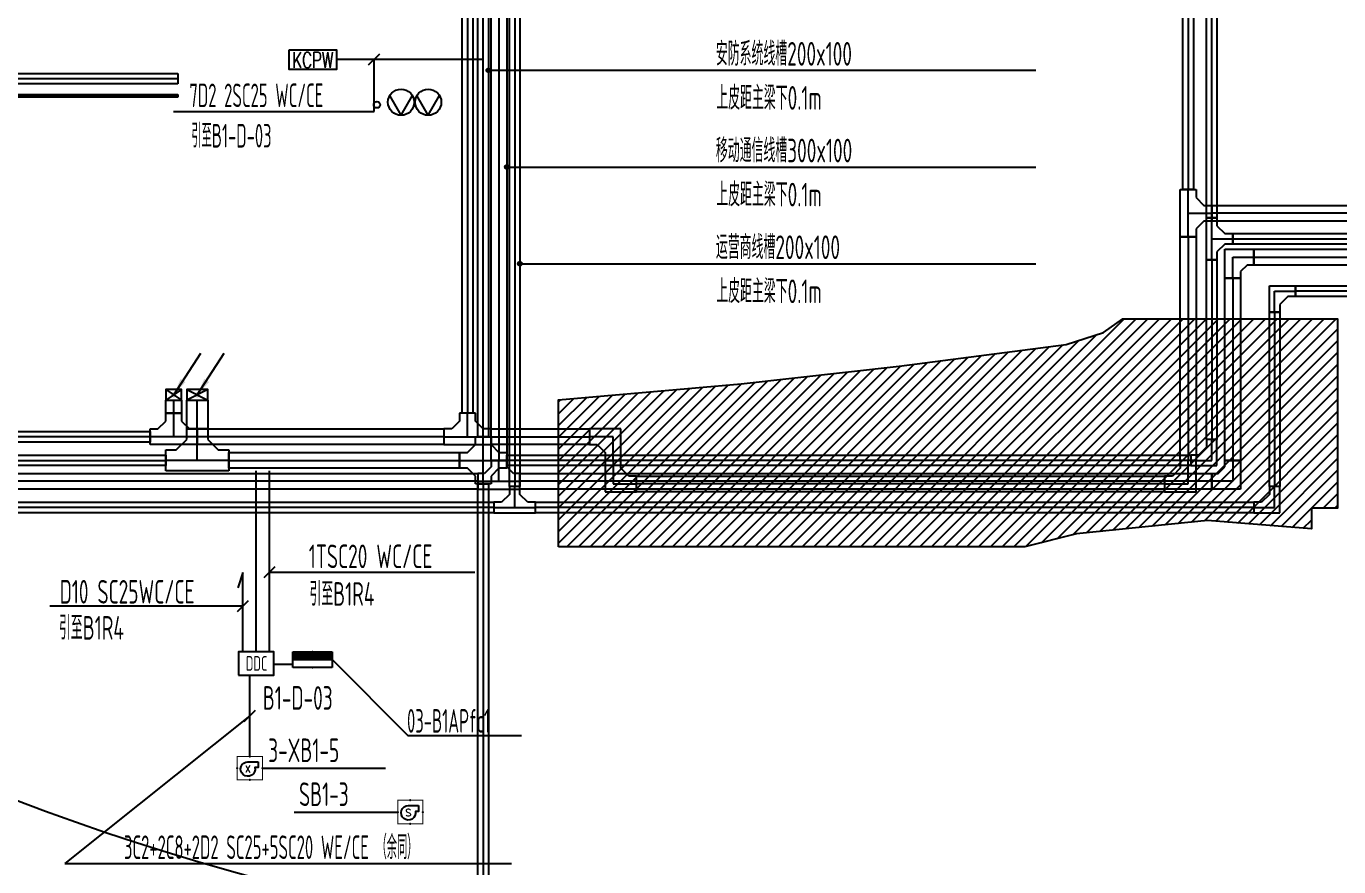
# Model space of a CAD drawing. Extents: x 0 to 3879896, y -114000 to 391286.
# Drawn here: x 1982784 to 2007824, y 244599 to 260631 of the extents above; entities that cross this region are included whole.
import ezdxf
from ezdxf.enums import TextEntityAlignment as Align

# ---------------------------------------------------------------- set-up
doc = ezdxf.new("R2010")
doc.units = 0
doc.header["$LTSCALE"] = 1000
doc.header["$MEASUREMENT"] = 0
doc.layers.get('0').update_dxf_attribs({"linetype": 'CONTINUOUS'})
for name, color, linetype in [('CABLETRAY_DOTE', 5, 'CONTINUOUS'), ('CABLETRAY_WEAK', 6, 'CONTINUOUS'), ('T-BAS', 11, '485_LINE'), ('T-BSA TEXT', 7, '485_LINE'), ('T-C-CHANNELS', 30, 'CONTINUOUS'), ('T-I-CHANNELS', 2, 'CONTINUOUS'), ('T-METER DATA', 150, 'C_LINE'), ('T-S-CHANNELS', 4, 'CONTINUOUS'), ('T-SYSTEM BLOCK', 4, 'CONTINUOUS'), ('T-TEXT', 7, 'CONTINUOUS'), ('T-电源线槽', 1, 'CONTINUOUS'), ('T-铁塔', 3, 'CONTINUOUS'), ('WIRE-通讯', 4, 'CONTINUOUS')]:
    doc.layers.add(name, color=color, linetype=linetype)
doc.layers.add('T-2017.8修改', color=2, linetype='C_LINE', plot=False)
doc.styles.add('_TCH_LABEL', font='COMPLEX', dxfattribs={"bigfont": 'GBCBIG'})
doc.styles.add('_TEL_DIM', font='SIMPLEX', dxfattribs={"width": 0.8, "height": 3.5, "bigfont": 'HZTXT'})
doc.styles.add('GBSTYLE', font='gbxwxt.shx', dxfattribs={"width": 0.6, "bigfont": 'gbhzfs.shx'})
doc.styles.add('HZTXT1', font='txtd.shx', dxfattribs={"width": 0.7, "bigfont": 'hztxt.shx'})
doc.styles.get("Standard").update_dxf_attribs({"font": 'GBENOR', "bigfont": 'GBCBIG'})
doc.linetypes.add('485_LINE', pattern='A,25.7,-3.58,["485",Standard,S=2.54,R=0,X=-3.2,Y=-1.27],-3.85', length=33.13)
doc.linetypes.add('C_LINE', pattern='A,25.7,-2.08,["C",Standard,S=2.54,R=0,X=-0.54,Y=-1.27],-2.35', length=30.13)

# ---------------------------------------------------------------- blocks, each defined once
blk = doc.blocks.new('*X637')
at = {"color": 0}
for p, q in [((-250, 33), (-183, 100)), ((-250, 68), (-218, 100)), ((-247, 0), (-147, 100)), ((-212, 0), (-112, 100)), ((-177, 0), (-77, 100)), ((-141, 0), (-41, 100)), ((-106, 0), (-6, 100)), ((-71, 0), (29, 100)), ((-35, 0), (65, 100)), ((0, 0), (100, 100)), ((35, 0), (135, 100)), ((71, 0), (171, 100)), ((106, 0), (206, 100)), ((141, 0), (241, 100)), ((177, 0), (250, 73)), ((212, 0), (250, 38)), ((247, 0), (250, 3))]:
    blk.add_line(p, q, dxfattribs=at)
blk = doc.blocks.new('$equip$00001414')
for p, q in [((0.75, 0.6), (-0.75, 0.6)), ((-0.75, 0.6), (-0.75, 0)), ((0.75, 0), (0.75, 0.6)), ((-0.75, 0.3), (0.75, 0.3)), ((-0.75, 0), (0.75, 0))]:
    blk.add_line(p, q)
at = {"const_width": 0.3}
blk.add_lwpolyline([(-0.75, 0.15), (0.75, 0.15)], dxfattribs=at)
for p in [(0, 0.6), (-0.75, 0.3), (0, 0), (0.75, 0.3)]:
    blk.add_point(p)
at = {"xscale": 0.00300000000061118, "yscale": 0.00300000000061118, "zscale": 0.00300000000061118}
blk.add_blockref('*X637', (0, 0), dxfattribs=at)
at = {"style": '_TCH_LABEL', "flags": 9}
blk.add_attdef('A', (0, 0), '', height=0.00002, dxfattribs=at)
blk = doc.blocks.new('$equip_U$00000289(PC-201201232)')
at = {"const_width": 0.075}
blk.add_lwpolyline([(-0.899, 1.682), (-0.899, 0), (0.899, 0), (0.899, 1.682)], close=True, dxfattribs=at)
blk.add_lwpolyline([(0.582, 1.299), (0.582, 0.886), (0.365, 0.886, -2.805884), (-0.14, 1.299)], format="xyb", close=True)
for p in [(0, 1.682), (-0.899, 0.841), (0, 0), (0.899, 0.841)]:
    blk.add_point(p)
at = {"color": 7, "style": '_TCH_LABEL'}
blk.add_attdef('$TEXT$', text='', height=0.5, dxfattribs=at).set_placement((-0.147, 0.787), align=Align.MIDDLE_CENTER)
at = {"color": 7, "style": '_TEL_DIM', "flags": 1}
blk.add_attdef('A', text='', height=0.000025, dxfattribs=at).set_placement((0, 0), align=Align.MIDDLE_CENTER)
blk = doc.blocks.new('$equip_U$00000228(PC-201201232)')
at = {"const_width": 0.06}
blk.add_lwpolyline([(-0.719, 1.346), (-0.719, 0), (0.719, 0), (0.719, 1.346)], close=True, dxfattribs=at)
blk.add_lwpolyline([(0.466, 1.039), (0.466, 0.709), (0.292, 0.709, -2.805884), (-0.112, 1.039)], format="xyb", close=True)
for p in [(0, 1.346), (-0.719, 0.673), (0, 0), (0.719, 0.673)]:
    blk.add_point(p)
at = {"color": 7, "style": '_TCH_LABEL'}
blk.add_attdef('$TEXT$', text='', height=0.4, dxfattribs=at).set_placement((-0.112, 0.63), align=Align.MIDDLE_CENTER)
at = {"color": 7, "style": '_TCH_LABEL', "flags": 1}
blk.add_attdef('A', text='', height=0.000025, dxfattribs=at).set_placement((0, 0), align=Align.MIDDLE_CENTER)
blk = doc.blocks.new('DDC')
at = {"layer": 'T-SYSTEM BLOCK'}
blk.add_lwpolyline([(-300, -400), (300, -400), (300, 0), (-300, 0)], close=True, dxfattribs=at)
at = {"layer": 'T-TEXT', "style": 'GBSTYLE', "width": 0.7}
blk.add_text('DDC', height=250, dxfattribs=at).set_placement((5, -324), align=Align.CENTER)
blk = doc.blocks.new('SB1')
at = {"layer": 'T-BAS'}
blk.add_lwpolyline([(-450, 0), (450, 0), (450, -375), (-450, -375), (-450, 0)], dxfattribs=at)
at = {"layer": 'T-BAS', "color": 7, "style": 'HZTXT1', "width": 0.7}
blk.add_text('KCPW', height=300, dxfattribs=at).set_placement((0, -344), align=Align.CENTER)
blk = doc.blocks.new('sb2')
at = {"layer": 'T-BAS'}
for q in [(125, 216), (125, -216)]:
    blk.add_line((-250, 0), q, dxfattribs=at)
blk.add_circle((0, 0), 250, dxfattribs=at)

msp = doc.modelspace()

# ---------------------------------------------------------------- hatches: boundary and pattern name
at = {"layer": 'T-2017.8修改', "linetype": 'ByBlock'}
h = msp.add_hatch(dxfattribs=at)
h.set_pattern_fill('ANSI31', color=8, scale=100, style=0)
h.set_pattern_definition([(45, (0, -1e-10), (-112.253202, 112.253202), [])])
edge = h.paths.add_edge_path()
edge.add_line((1992938.7, 250700.5), (1992939.2, 253505.2))
edge.add_line((1992939.2, 253505.2), (1996421.4, 253808.9))
edge.add_line((1996421.4, 253808.9), (1999439.7, 254144.5))
edge.add_line((1999439.7, 254144.5), (2002621.4, 254560.6))
edge.add_line((2002621.4, 254560.6), (2003335.2, 254792.4))
edge.add_line((2003335.2, 254792.4), (2003704.1, 255052.1))
edge.add_line((2003704.1, 255052.1), (2007801.2, 255052.1))
edge.add_line((2007801.2, 255052.1), (2007801.2, 251437.6))
edge.add_line((2007801.2, 251437.6), (2007301.2, 251437.6))
edge.add_line((2007301.2, 251437.6), (2007301.2, 251041.4))
edge.add_line((2007301.2, 251041.4), (2005321.4, 251200.5))
edge.add_line((2005321.4, 251200.5), (2002821.4, 250945.8))
edge.add_line((2002821.4, 250945.8), (2001835.8, 250700.5))
edge.add_line((2001835.8, 250700.5), (1992938.7, 250701.9))
at = {"layer": 'T-SYSTEM BLOCK'}
h = msp.add_hatch(color=256, dxfattribs=at)
h.paths.add_polyline_path([(1985649.1, 253599.1, 0.210266), (1985632.1, 253637.8), (1985596.6, 253599.1), (1985617.5, 253647.2, 0.5398713), (1985544.1, 253599.1, 1)])
h.paths.add_polyline_path([(1985596.6, 253599.1), (1985625.2, 253643.1, 0.0415828), (1985617.5, 253647.2)], flags=17)
h.paths.add_polyline_path([(1985596.6, 253599.1), (1985632.1, 253637.8, 0.0415828), (1985625.2, 253643.1)], flags=17)
h.paths.add_polyline_path([(1985625.2, 253643.1, -0.0415828), (1985632.1, 253637.8), (1985821.5, 253844.4), (1985775.3, 253874.4)])
h.paths.add_polyline_path([(1985617.5, 253647.2, -0.0415828), (1985625.2, 253643.1), (1985775.3, 253874.4), (1985729.1, 253904.4)])
h = msp.add_hatch(color=256, dxfattribs=at)
h.paths.add_polyline_path([(1985649.1, 253599.1, 0.210266), (1985632.1, 253637.8), (1985596.6, 253599.1), (1985617.5, 253647.2, 0.5398713), (1985544.1, 253599.1, 1)])
h.paths.add_polyline_path([(1985596.6, 253599.1), (1985625.2, 253643.1, 0.0415828), (1985617.5, 253647.2)], flags=17)
h.paths.add_polyline_path([(1985596.6, 253599.1), (1985632.1, 253637.8, 0.0415828), (1985625.2, 253643.1)], flags=17)
h.paths.add_polyline_path([(1985625.2, 253643.1, -0.0415828), (1985632.1, 253637.8), (1985821.5, 253844.4), (1985775.3, 253874.4)])
h.paths.add_polyline_path([(1985617.5, 253647.2, -0.0415828), (1985625.2, 253643.1), (1985775.3, 253874.4), (1985729.1, 253904.4)])
h = msp.add_hatch(color=256, dxfattribs=at)
h.paths.add_polyline_path([(1986099.1, 253599.1, 0.210266), (1986082.1, 253637.8), (1986046.6, 253599.1), (1986067.5, 253647.2, 0.5398713), (1985994.1, 253599.1, 1)])
h.paths.add_polyline_path([(1986046.6, 253599.1), (1986075.2, 253643.1, 0.0415828), (1986067.5, 253647.2)], flags=17)
h.paths.add_polyline_path([(1986046.6, 253599.1), (1986082.1, 253637.8, 0.0415828), (1986075.2, 253643.1)], flags=17)
h.paths.add_polyline_path([(1986075.2, 253643.1, -0.0415828), (1986082.1, 253637.8), (1986271.5, 253844.4), (1986225.3, 253874.4)])
h.paths.add_polyline_path([(1986067.5, 253647.2, -0.0415828), (1986075.2, 253643.1), (1986225.3, 253874.4), (1986179.1, 253904.4)])
h = msp.add_hatch(color=256, dxfattribs=at)
h.paths.add_polyline_path([(1986099.1, 253599.1, 0.210266), (1986082.1, 253637.8), (1986046.6, 253599.1), (1986067.5, 253647.2, 0.5398713), (1985994.1, 253599.1, 1)])
h.paths.add_polyline_path([(1986046.6, 253599.1), (1986075.2, 253643.1, 0.0415828), (1986067.5, 253647.2)], flags=17)
h.paths.add_polyline_path([(1986046.6, 253599.1), (1986082.1, 253637.8, 0.0415828), (1986075.2, 253643.1)], flags=17)
h.paths.add_polyline_path([(1986075.2, 253643.1, -0.0415828), (1986082.1, 253637.8), (1986271.5, 253844.4), (1986225.3, 253874.4)])
h.paths.add_polyline_path([(1986067.5, 253647.2, -0.0415828), (1986075.2, 253643.1), (1986225.3, 253874.4), (1986179.1, 253904.4)])
at = {"layer": 'T-TEXT', "linetype": 'ByBlock'}
h = msp.add_hatch(color=256, dxfattribs=at)
edge = h.paths.add_edge_path()
edge.add_arc((1991602.3, 259790.6), 37.5, 0, 360)
h = msp.add_hatch(color=256, dxfattribs=at)
edge = h.paths.add_edge_path()
edge.add_arc((1991952.3, 257946), 37.5, 0, 360)
h = msp.add_hatch(color=256, dxfattribs=at)
edge = h.paths.add_edge_path()
edge.add_arc((1992202.3, 256101.4), 37.5, 0, 360)

# ---------------------------------------------------------------- linework, layer by layer
at = {"layer": 'CABLETRAY_DOTE'}
for p, q in [((2005401.2, 256976.3, 0), (2005401.2, 270280.8, 0)), ((2004951.2, 269830.8, 0), (2004951.2, 257514.4, 0)), ((1992102.3, 269530.4, 0), (1992102.3, 251850.5, 0)), ((1991502.3, 252800.5, 0), (1991502.3, 263380, 0)), ((1991202.3, 262437.1, 0), (1991202.3, 253250.5, 0)), ((1985673.2, 259629.7, 0), (1977096.9, 259629.7, 0)), ((2004951.2, 256614.4, 0), (2004951.2, 257514.4, 0)), ((2004951.2, 257064.4, 0), (2005401.2, 257064.4, 0)), ((2025210.7, 257064.4, 0), (2005401.2, 257064.4, 0)), ((2005401.2, 256176.3, 0), (2005401.2, 256976.3, 0)), ((2004951.2, 256614.4, 0), (2004951.2, 252350.5, 0)), ((2005401.2, 256576.3, 0), (2005801.2, 256576.3, 0)), ((2005801.2, 256576.3, 0), (2024860.7, 256576.3, 0)), ((2005401.2, 256176.3, 0), (2005401.2, 252750.5, 0)), ((2006601.2, 255176.3, 0), (2006601.2, 255576.3, 0)), ((2006601.2, 255576.3, 0), (2007001.2, 255576.3, 0)), ((2023852.6, 255576.3, 0), (2007001.2, 255576.3, 0)), ((2006601.2, 255176.3, 0), (2006601.2, 251850.5, 0)), ((1985596.6, 253250.5, 0), (1985596.6, 253499.1, 0)), ((1986046.6, 252950.5, 0), (1986046.6, 253499.1, 0)), ((1985596.6, 252800.5, 0), (1985596.6, 253250.5, 0)), ((1991202.3, 252800.5, 0), (1991202.3, 253250.5, 0)), ((1986046.6, 252350.5, 0), (1986046.6, 252950.5, 0)), ((1985146.6, 252800.5, 0), (1931571.4, 252800.5, 0)), ((1986046.6, 252800.5, 0), (1985146.6, 252800.5, 0)), ((1990752.3, 252800.5, 0), (1986046.6, 252800.5, 0)), ((1990752.3, 252800.5, 0), (1991652.3, 252800.5, 0)), ((1991502.3, 251900.5, 0), (1991502.3, 252800.5, 0)), ((1991652.3, 252800.5, 0), (1993528.9, 252800.5, 0)), ((1993978.9, 252800.5, 0), (1993528.9, 252800.5, 0)), ((1993978.9, 252350.5, 0), (1993978.9, 252800.5, 0)), ((2005401.2, 252350.5, 0), (2005401.2, 252750.5, 0)), ((1931771.4, 252350.5, 0), (1985446.6, 252350.5, 0)), ((1986646.6, 252350.5, 0), (1985446.6, 252350.5, 0)), ((1986646.6, 252350.5, 0), (1991052.3, 252350.5, 0)), ((1991052.3, 252350.5, 0), (1991952.3, 252350.5, 0)), ((2005001.2, 252350.5, 0), (1991952.3, 252350.5, 0)), ((1993978.9, 252350.5, 0), (1993978.9, 251900.5, 0)), ((2004951.2, 251900.5, 0), (2004951.2, 252350.5, 0)), ((2005001.2, 252350.5, 0), (2005401.2, 252350.5, 0)), ((1991502.3, 251900.5, 0), (1991502.3, 236231.2, 0)), ((1992102.3, 251450.5, 0), (1992102.3, 251850.5, 0)), ((1993978.9, 251900.5, 0), (1994428.9, 251900.5, 0)), ((2004501.2, 251900.5, 0), (1994428.9, 251900.5, 0)), ((2004501.2, 251900.5, 0), (2004951.2, 251900.5, 0)), ((2006601.2, 251450.5, 0), (2006601.2, 251850.5, 0)), ((1991702.3, 251450.5, 0), (1932421.4, 251450.5, 0)), ((1991702.3, 251450.5, 0), (1992502.3, 251450.5, 0)), ((2006201.2, 251450.5, 0), (1992502.3, 251450.5, 0)), ((2006201.2, 251450.5, 0), (2006601.2, 251450.5, 0))]:
    msp.add_line(p, q, dxfattribs=at)
at = {"layer": 'CABLETRAY_DOTE', "linetype": 'ByBlock'}
for p, q in [((1991802.3, 263730, 0), (1991802.3, 252350.5, 0)), ((1985675.4, 259304.7, 0), (1976646.9, 259304.7, 0)), ((2005801.2, 255826.3, 0), (2005801.2, 256226.3, 0)), ((2005801.2, 256226.3, 0), (2006201.2, 256226.3, 0)), ((2006201.2, 256226.3, 0), (2024510.7, 256226.3, 0)), ((2005801.2, 255826.3, 0), (2005801.2, 252350.5, 0)), ((1991802.3, 251950.5, 0), (1991802.3, 252350.5, 0)), ((2005801.2, 252350.5, 0), (2005801.2, 251950.5, 0)), ((1991402.3, 251950.5, 0), (1932121.4, 251950.5, 0)), ((1991402.3, 251950.5, 0), (1992202.3, 251950.5, 0)), ((2005401.2, 251950.5, 0), (1992202.3, 251950.5, 0)), ((2005801.2, 251950.5, 0), (2005401.2, 251950.5, 0))]:
    msp.add_line(p, q, dxfattribs=at)
at = {"layer": 'CABLETRAY_WEAK'}
for p, q in [((2005301.2, 256976.3, 0), (2005301.2, 270280.8, 0)), ((2005501.2, 270280.8, 0), (2005501.2, 256976.3, 0)), ((1991602.3, 263380, 0), (1991602.3, 252800.5, 0)), ((1991402.3, 252800.5, 0), (1991402.3, 261230.7, 0)), ((2005301.2, 256176.3, 0), (2005301.2, 256976.3, 0)), ((2005301.2, 256976.3, 0), (2005501.2, 256976.3, 0)), ((2005501.2, 256976.3, 0), (2005301.2, 256976.3, 0)), ((2005501.2, 256976.3, 0), (2005501.2, 256826.3, 0)), ((2005501.2, 256826.3, 0), (2005651.2, 256676.3, 0)), ((2005651.2, 256676.3, 0), (2005801.2, 256676.3, 0)), ((2005801.2, 256676.3, 0), (2005801.2, 256476.3, 0)), ((2005801.2, 256476.3, 0), (2005801.2, 256676.3, 0)), ((2005801.2, 256676.3, 0), (2024860.7, 256676.3, 0)), ((2005651.2, 256476.3, 0), (2005501.2, 256326.3, 0)), ((2005801.2, 256476.3, 0), (2005651.2, 256476.3, 0)), ((2024860.7, 256476.3, 0), (2005801.2, 256476.3, 0)), ((2005301.2, 252750.5, 0), (2005301.2, 256176.3, 0)), ((2005301.2, 256176.3, 0), (2005501.2, 256176.3, 0)), ((2005501.2, 256176.3, 0), (2005301.2, 256176.3, 0)), ((2005501.2, 256326.3, 0), (2005501.2, 256176.3, 0)), ((2005501.2, 256176.3, 0), (2005501.2, 252750.5, 0)), ((1986246.6, 253699.1, 0), (1985846.6, 253499.1, 0)), ((1985846.6, 253699.1, 0), (1986246.6, 253499.1, 0)), ((1985846.6, 253499.1, 0), (1986246.6, 253499.1, 0)), ((1985846.6, 252950.5, 0), (1985846.6, 253499.1, 0)), ((1986246.6, 253499.1, 0), (1986246.6, 252950.5, 0)), ((1986246.6, 252950.5, 0), (1985846.6, 252950.5, 0)), ((1985846.6, 252750.5, 0), (1985846.6, 252950.5, 0)), ((1985846.6, 252950.5, 0), (1986246.6, 252950.5, 0)), ((1986246.6, 252950.5, 0), (1986246.6, 252750.5, 0)), ((1985646.6, 252550.5, 0), (1985846.6, 252750.5, 0)), ((1986246.6, 252750.5, 0), (1986446.6, 252550.5, 0)), ((1991352.3, 252650.5, 0), (1991352.3, 252800.5, 0)), ((1991352.3, 252800.5, 0), (1991652.3, 252800.5, 0)), ((1991602.3, 252800.5, 0), (1991402.3, 252800.5, 0)), ((1991652.3, 252800.5, 0), (1991652.3, 252650.5, 0)), ((2005501.2, 252750.5, 0), (2005301.2, 252750.5, 0)), ((2005501.2, 252750.5, 0), (2005301.2, 252750.5, 0)), ((2005301.2, 252750.5, 0), (2005301.2, 252600.5, 0)), ((2005501.2, 252250.5, 0), (2005501.2, 252750.5, 0)), ((1931771.4, 252450.5, 0), (1985446.6, 252450.5, 0)), ((1985446.6, 252150.5, 0), (1985446.6, 252550.5, 0)), ((1985446.6, 252550.5, 0), (1985646.6, 252550.5, 0)), ((1985446.6, 252450.5, 0), (1985446.6, 252250.5, 0)), ((1986446.6, 252550.5, 0), (1986646.6, 252550.5, 0)), ((1986646.6, 252550.5, 0), (1986646.6, 252150.5, 0)), ((1986646.6, 252200.5, 0), (1986646.6, 252500.5, 0)), ((1986646.6, 252500.5, 0), (1991052.3, 252500.5, 0)), ((1991052.3, 252200.5, 0), (1991052.3, 252500.5, 0)), ((1991052.3, 252500.5, 0), (1991202.3, 252500.5, 0)), ((1991052.3, 252500.5, 0), (1991052.3, 252200.5, 0)), ((1991202.3, 252500.5, 0), (1991352.3, 252650.5, 0)), ((1991652.3, 252650.5, 0), (1991802.3, 252500.5, 0)), ((1991802.3, 252500.5, 0), (1991952.3, 252500.5, 0)), ((1991952.3, 252500.5, 0), (1991952.3, 252200.5, 0)), ((1991952.3, 252250.5, 0), (1991952.3, 252450.5, 0)), ((1991952.3, 252450.5, 0), (2005001.2, 252450.5, 0)), ((2005001.2, 252450.5, 0), (2005001.2, 252250.5, 0)), ((2005151.2, 252450.5, 0), (2005001.2, 252450.5, 0)), ((2005001.2, 252450.5, 0), (2005001.2, 252250.5, 0)), ((2005301.2, 252600.5, 0), (2005151.2, 252450.5, 0)), ((1985446.6, 252250.5, 0), (1931771.4, 252250.5, 0)), ((1991052.3, 252200.5, 0), (1986646.6, 252200.5, 0)), ((1991202.3, 252200.5, 0), (1991052.3, 252200.5, 0)), ((1991352.3, 252050.5, 0), (1991202.3, 252200.5, 0)), ((1991802.3, 252200.5, 0), (1991652.3, 252050.5, 0)), ((1991952.3, 252200.5, 0), (1991802.3, 252200.5, 0)), ((2005001.2, 252250.5, 0), (1991952.3, 252250.5, 0)), ((2005001.2, 252250.5, 0), (2005501.2, 252250.5, 0)), ((1986646.6, 252150.5, 0), (1985446.6, 252150.5, 0)), ((1991352.3, 251900.5, 0), (1991352.3, 252050.5, 0)), ((1991652.3, 252050.5, 0), (1991652.3, 251900.5, 0)), ((1991652.3, 251900.5, 0), (1991352.3, 251900.5, 0)), ((1991402.3, 236231.2, 0), (1991402.3, 251900.5, 0)), ((1991402.3, 251900.5, 0), (1991602.3, 251900.5, 0)), ((1991602.3, 251900.5, 0), (1991602.3, 236231.2, 0))]:
    msp.add_line(p, q, dxfattribs=at)
at = {"layer": 'CABLETRAY_WEAK', "elevation": 0}
msp.add_lwpolyline([(1985846.6, 253499.1), (1986246.6, 253499.1), (1986246.6, 253699.1), (1985846.6, 253699.1)], close=True, dxfattribs=at)
at = {"layer": 'T-2017.8修改', "linetype": 'ByBlock', "elevation": 0}
msp.add_lwpolyline([(1992938.7, 250700.5), (1992939.2, 253505.2), (1996421.4, 253808.9), (1999439.7, 254144.5), (2002621.4, 254560.6), (2003335.2, 254792.4), (2003704.1, 255052.1), (2007801.2, 255052.1), (2007801.2, 251437.6), (2007301.2, 251437.6), (2007301.2, 251041.4), (2005321.4, 251200.5), (2002821.4, 250945.8), (2001835.8, 250700.5), (1992938.7, 250701.9)], dxfattribs=at)
at = {"layer": 'T-BAS'}
msp.add_line((1988701.1, 260000.7, 0), (1991502.3, 260000.7), dxfattribs=at)
at = {"layer": 'T-BAS', "linetype": 'ByBlock'}
for p, q in [((1987172.2, 248700.5), (1987172.2, 252150.5)), ((1987870, 248458.9, 0), (1987509.7, 248458.9)), ((1988620, 248550.5, 0), (1990072.9, 247097.6, 0)), ((1987050, 246704.1), (1987050, 248250.5)), ((1992230.8, 247097.6, 0), (1990072.9, 247097.6, 0)), ((1987290.4, 246479.1), (1989636.6, 246479.1)), ((1987894.2, 245642.3), (1989871, 245642.3))]:
    msp.add_line(p, q, dxfattribs=at)
at = {"layer": 'T-BAS', "color": 1, "linetype": 'ByBlock'}
for p, q in [((1986917.6, 250208.3), (1986818.8, 249921.6)), ((1986917.6, 248700.5), (1986917.6, 250208.3))]:
    msp.add_line(p, q, dxfattribs=at)
at = {"layer": 'T-BAS'}
msp.add_circle((1989474.9, 259133.3, 0), 61.5, dxfattribs=at)
at = {"layer": 'T-BSA TEXT', "linetype": 'ByBlock'}
for p, q in [((1989314.8, 259894.6, 0), (1989526.9, 260106.8, 0)), ((1989420.9, 259002.1, 0), (1989420.9, 260000.7, 0)), ((1985592.3, 259002.1, 0), (1989420.9, 259002.1, 0)), ((1987320.7, 250112.9), (1987532.9, 250325)), ((1987426.8, 250219), (1991342.3, 250219)), ((1986811.6, 249467.5), (1987023.7, 249679.6)), ((1983233, 249573.6), (1986917.6, 249573.6)), ((1987050, 247477.3), (1983521.4, 244659.9)), ((1986943.9, 247371.2), (1987156.1, 247583.4)), ((1983521.4, 244659.9), (1992044.2, 244659.9, 0))]:
    msp.add_line(p, q, dxfattribs=at)
at = {"layer": 'T-C-CHANNELS'}
for p, q in [((1992002.3, 251850.5, 0), (1992002.3, 269530.4, 0)), ((1992202.3, 269530.4, 0), (1992202.3, 251850.5, 0)), ((2006501.2, 255176.3, 0), (2006501.2, 255676.3, 0)), ((2006501.2, 255676.3, 0), (2007001.2, 255676.3, 0)), ((2007001.2, 255676.3, 0), (2007001.2, 255476.3, 0)), ((2007001.2, 255476.3, 0), (2007001.2, 255676.3, 0)), ((2007001.2, 255676.3, 0), (2023852.6, 255676.3, 0)), ((2006851.2, 255476.3, 0), (2006701.2, 255326.3, 0)), ((2007001.2, 255476.3, 0), (2006851.2, 255476.3, 0)), ((2023852.6, 255476.3, 0), (2007001.2, 255476.3, 0)), ((2006501.2, 251850.5, 0), (2006501.2, 255176.3, 0)), ((2006501.2, 255176.3, 0), (2006701.2, 255176.3, 0)), ((2006701.2, 255176.3, 0), (2006501.2, 255176.3, 0)), ((2006701.2, 255326.3, 0), (2006701.2, 255176.3, 0)), ((2006701.2, 255176.3, 0), (2006701.2, 251850.5, 0)), ((1992002.3, 251700.5, 0), (1991852.3, 251550.5, 0)), ((1992202.3, 251850.5, 0), (1992002.3, 251850.5, 0)), ((1992202.3, 251850.5, 0), (1992002.3, 251850.5, 0)), ((1992002.3, 251850.5, 0), (1992002.3, 251700.5, 0)), ((1992202.3, 251700.5, 0), (1992202.3, 251850.5, 0)), ((1992352.3, 251550.5, 0), (1992202.3, 251700.5, 0)), ((2006501.2, 251700.5, 0), (2006351.2, 251550.5, 0)), ((2006701.2, 251850.5, 0), (2006501.2, 251850.5, 0)), ((2006701.2, 251850.5, 0), (2006501.2, 251850.5, 0)), ((2006501.2, 251850.5, 0), (2006501.2, 251700.5, 0)), ((2006701.2, 251350.5, 0), (2006701.2, 251850.5, 0)), ((1932421.4, 251550.5, 0), (1991702.3, 251550.5, 0)), ((1991702.3, 251550.5, 0), (1991702.3, 251350.5, 0)), ((1991852.3, 251550.5, 0), (1991702.3, 251550.5, 0)), ((1991702.3, 251550.5, 0), (1991702.3, 251350.5, 0)), ((1992502.3, 251550.5, 0), (1992352.3, 251550.5, 0)), ((1992502.3, 251350.5, 0), (1992502.3, 251550.5, 0)), ((1992502.3, 251550.5, 0), (2006201.2, 251550.5, 0)), ((1992502.3, 251350.5, 0), (1992502.3, 251550.5, 0)), ((2006351.2, 251550.5, 0), (2006201.2, 251550.5, 0)), ((2006201.2, 251550.5, 0), (2006201.2, 251350.5, 0)), ((2006201.2, 251550.5, 0), (2006201.2, 251350.5, 0)), ((1991702.3, 251350.5, 0), (1932421.4, 251350.5, 0)), ((1991702.3, 251350.5, 0), (1992502.3, 251350.5, 0)), ((2006201.2, 251350.5, 0), (1992502.3, 251350.5, 0)), ((2006201.2, 251350.5, 0), (2006701.2, 251350.5, 0))]:
    msp.add_line(p, q, dxfattribs=at)
at = {"layer": 'T-I-CHANNELS'}
for p, q in [((2004851.2, 257514.4, 0), (2004851.2, 269830.8, 0)), ((2005051.2, 269830.8, 0), (2005051.2, 257514.4, 0)), ((1991102.3, 253250.5, 0), (1991102.3, 262437.1, 0)), ((1991302.3, 262437.1, 0), (1991302.3, 253250.5, 0)), ((2004801.2, 256614.4, 0), (2004801.2, 257514.4, 0)), ((2004801.2, 257514.4, 0), (2005101.2, 257514.4, 0)), ((2005051.2, 257514.4, 0), (2004851.2, 257514.4, 0)), ((2005101.2, 257514.4, 0), (2005101.2, 257364.4, 0)), ((2005101.2, 257364.4, 0), (2005251.2, 257214.4, 0)), ((2005251.2, 257214.4, 0), (2005401.2, 257214.4, 0)), ((2005401.2, 257214.4, 0), (2005401.2, 256914.4, 0)), ((2005401.2, 256914.4, 0), (2005401.2, 257214.4, 0)), ((2005401.2, 257214.4, 0), (2025210.7, 257214.4, 0)), ((2005251.2, 256914.4, 0), (2005101.2, 256764.4, 0)), ((2005401.2, 256914.4, 0), (2005251.2, 256914.4, 0)), ((2025210.7, 256914.4, 0), (2005401.2, 256914.4, 0)), ((2005101.2, 256764.4, 0), (2005101.2, 256614.4, 0)), ((2004801.2, 252350.5, 0), (2004801.2, 256614.4, 0)), ((2004801.2, 256614.4, 0), (2005101.2, 256614.4, 0)), ((2005101.2, 256614.4, 0), (2004801.2, 256614.4, 0)), ((2005101.2, 256614.4, 0), (2005101.2, 252350.5, 0)), ((1985746.6, 253699.1, 0), (1985446.6, 253499.1, 0)), ((1985446.6, 253699.1, 0), (1985746.6, 253499.1, 0)), ((1985446.6, 253499.1, 0), (1985746.6, 253499.1, 0)), ((1985446.6, 253250.5, 0), (1985446.6, 253499.1, 0)), ((1985746.6, 253499.1, 0), (1985746.6, 253250.5, 0)), ((1985746.6, 253250.5, 0), (1985446.6, 253250.5, 0)), ((1985446.6, 253100.5, 0), (1985446.6, 253250.5, 0)), ((1985446.6, 253250.5, 0), (1985746.6, 253250.5, 0)), ((1985746.6, 253250.5, 0), (1985746.6, 253100.5, 0)), ((1991352.3, 253250.5, 0), (1991052.3, 253250.5, 0)), ((1991052.3, 253250.5, 0), (1991052.3, 253100.5, 0)), ((1991302.3, 253250.5, 0), (1991102.3, 253250.5, 0)), ((1991352.3, 253100.5, 0), (1991352.3, 253250.5, 0)), ((1985146.6, 252650.5, 0), (1985146.6, 252950.5, 0)), ((1985146.6, 252950.5, 0), (1985296.6, 252950.5, 0)), ((1985296.6, 252950.5, 0), (1985446.6, 253100.5, 0)), ((1985746.6, 253100.5, 0), (1985896.6, 252950.5, 0)), ((1985896.6, 252950.5, 0), (1986046.6, 252950.5, 0)), ((1986046.6, 252650.5, 0), (1986046.6, 252950.5, 0)), ((1986046.6, 252950.5, 0), (1990752.3, 252950.5, 0)), ((1986046.6, 252950.5, 0), (1986046.6, 252650.5, 0)), ((1990752.3, 252950.5, 0), (1990752.3, 252650.5, 0)), ((1990902.3, 252950.5, 0), (1990752.3, 252950.5, 0)), ((1990752.3, 252950.5, 0), (1990752.3, 252650.5, 0)), ((1991052.3, 253100.5, 0), (1990902.3, 252950.5, 0)), ((1991502.3, 252950.5, 0), (1991352.3, 253100.5, 0)), ((1991652.3, 252950.5, 0), (1991502.3, 252950.5, 0)), ((1991652.3, 252650.5, 0), (1991652.3, 252950.5, 0)), ((1991652.3, 252650.5, 0), (1991652.3, 252950.5, 0)), ((1991652.3, 252950.5, 0), (1993528.9, 252950.5, 0)), ((1993528.9, 252950.5, 0), (1993528.9, 252650.5, 0)), ((1994128.9, 252950.5, 0), (1993528.9, 252950.5, 0)), ((1993528.9, 252950.5, 0), (1993528.9, 252650.5, 0)), ((1994128.9, 252350.5, 0), (1994128.9, 252950.5, 0)), ((1931571.4, 252900.5, 0), (1985146.6, 252900.5, 0)), ((1985146.6, 252700.5, 0), (1931571.4, 252700.5, 0)), ((1985146.6, 252900.5, 0), (1985146.6, 252700.5, 0)), ((1986046.6, 252650.5, 0), (1985146.6, 252650.5, 0)), ((1990752.3, 252650.5, 0), (1986046.6, 252650.5, 0)), ((1990752.3, 252650.5, 0), (1991652.3, 252650.5, 0)), ((1993528.9, 252650.5, 0), (1991652.3, 252650.5, 0)), ((1993528.9, 252650.5, 0), (1993678.9, 252650.5, 0)), ((1993678.9, 252650.5, 0), (1993828.9, 252500.5, 0)), ((1993828.9, 252500.5, 0), (1993828.9, 252350.5, 0)), ((1993828.9, 252350.5, 0), (1994128.9, 252350.5, 0)), ((1993828.9, 252350.5, 0), (1993828.9, 251750.5, 0)), ((1994128.9, 252350.5, 0), (1993828.9, 252350.5, 0)), ((1994128.9, 252200.5, 0), (1994128.9, 252350.5, 0)), ((1994278.9, 252050.5, 0), (1994128.9, 252200.5, 0)), ((2004801.2, 252200.5, 0), (2004651.2, 252050.5, 0)), ((2005101.2, 252350.5, 0), (2004801.2, 252350.5, 0)), ((2005101.2, 252350.5, 0), (2004801.2, 252350.5, 0)), ((2004801.2, 252350.5, 0), (2004801.2, 252200.5, 0)), ((2005101.2, 251750.5, 0), (2005101.2, 252350.5, 0)), ((1994428.9, 252050.5, 0), (1994278.9, 252050.5, 0)), ((1994428.9, 251750.5, 0), (1994428.9, 252050.5, 0)), ((1994428.9, 252050.5, 0), (2004501.2, 252050.5, 0)), ((1994428.9, 251750.5, 0), (1994428.9, 252050.5, 0)), ((2004501.2, 252050.5, 0), (2004501.2, 251750.5, 0)), ((2004651.2, 252050.5, 0), (2004501.2, 252050.5, 0)), ((2004501.2, 252050.5, 0), (2004501.2, 251750.5, 0)), ((1993828.9, 251750.5, 0), (1994428.9, 251750.5, 0)), ((2004501.2, 251750.5, 0), (1994428.9, 251750.5, 0)), ((2004501.2, 251750.5, 0), (2005101.2, 251750.5, 0))]:
    msp.add_line(p, q, dxfattribs=at)
at = {"layer": 'T-I-CHANNELS', "elevation": 0}
msp.add_lwpolyline([(1985446.6, 253499.1), (1985746.6, 253499.1), (1985746.6, 253699.1), (1985446.6, 253699.1)], close=True, dxfattribs=at)
msp.add_lwpolyline([(1985446.6, 253499.1), (1985746.6, 253499.1), (1985746.6, 253699.1), (1985446.6, 253699.1)], close=True, dxfattribs=at)
at = {"layer": 'T-METER DATA', "color": 1, "linetype": 'ByBlock'}
for centre in [(1934380.6, 300106.3), (2000340.4, 292621.3), (2043412.9, 209129.9)]:
    msp.add_circle(centre, 50000, dxfattribs=at)
at = {"layer": 'T-S-CHANNELS'}
for p, q in [((1977096.9, 259729.7, 0), (1985673.2, 259729.7, 0)), ((1985673.2, 259729.7, 0), (1985673.2, 259529.7, 0)), ((1985673.2, 259529.7, 0), (1977096.9, 259529.7, 0))]:
    msp.add_line(p, q, dxfattribs=at)
at = {"layer": 'T-SYSTEM BLOCK'}
for p, q in [((1985596.6, 253599.1, 0), (1986111.8, 254392.9, 0)), ((1985596.6, 253599.1, 0), (1986111.8, 254392.9, 0)), ((1985596.6, 253599.1, 0), (1986111.8, 254392.9, 0)), ((1986046.6, 253599.1, 0), (1986561.8, 254392.9, 0)), ((1986046.6, 253599.1, 0), (1986561.8, 254392.9, 0)), ((1986046.6, 253599.1, 0), (1986561.8, 254392.9, 0))]:
    msp.add_line(p, q, dxfattribs=at)
at = {"layer": 'T-TEXT', "linetype": 'ByBlock'}
for p, q in [((1991602.3, 259790.6, 0), (2002045.8, 259790.6, 0)), ((1991952.3, 257946, 0), (2002045.8, 257946, 0)), ((1992202.3, 256101.4, 0), (2002045.8, 256101.4, 0))]:
    msp.add_line(p, q, dxfattribs=at)
for centre in [(1991602.3, 259790.6, 0), (1991952.3, 257946, 0), (1992202.3, 256101.4, 0)]:
    msp.add_circle(centre, 37.5, dxfattribs=at)
at = {"layer": 'T-电源线槽', "linetype": 'ByBlock'}
for p, q in [((1976646.9, 259329.7, 0), (1985675.4, 259329.7, 0)), ((1985675.4, 259279.7, 0), (1976646.9, 259279.7, 0)), ((1985675.4, 259329.7, 0), (1985675.4, 259279.7, 0))]:
    msp.add_line(p, q, dxfattribs=at)
at = {"layer": 'T-铁塔', "linetype": 'ByBlock'}
for p, q in [((1991652.3, 252350.5, 0), (1991652.3, 263730, 0)), ((1991952.3, 263730, 0), (1991952.3, 252350.5, 0)), ((2005651.2, 255826.3, 0), (2005651.2, 256376.3, 0)), ((2005651.2, 256376.3, 0), (2006201.2, 256376.3, 0)), ((2006201.2, 256376.3, 0), (2006201.2, 256076.3, 0)), ((2006201.2, 256076.3, 0), (2006201.2, 256376.3, 0)), ((2006201.2, 256376.3, 0), (2024510.7, 256376.3, 0)), ((2006076.2, 256076.3, 0), (2005951.2, 255951.3, 0)), ((2005951.2, 255951.3, 0), (2005951.2, 255826.3, 0)), ((2006201.2, 256076.3, 0), (2006076.2, 256076.3, 0)), ((2024510.7, 256076.3, 0), (2006201.2, 256076.3, 0)), ((2005951.2, 255826.3, 0), (2005651.2, 255826.3, 0)), ((2005651.2, 252350.5, 0), (2005651.2, 255826.3, 0)), ((2005651.2, 255826.3, 0), (2005951.2, 255826.3, 0)), ((2005951.2, 255826.3, 0), (2005951.2, 252350.5, 0)), ((1991652.3, 252225.5, 0), (1991527.3, 252100.5, 0)), ((1991952.3, 252350.5, 0), (1991652.3, 252350.5, 0)), ((1991952.3, 252350.5, 0), (1991652.3, 252350.5, 0)), ((1991652.3, 252350.5, 0), (1991652.3, 252225.5, 0)), ((1991952.3, 252225.5, 0), (1991952.3, 252350.5, 0)), ((1992077.3, 252100.5, 0), (1991952.3, 252225.5, 0)), ((2005526.2, 252100.5, 0), (2005651.2, 252225.5, 0)), ((2005951.2, 252350.5, 0), (2005651.2, 252350.5, 0)), ((2005651.2, 252225.5, 0), (2005651.2, 252350.5, 0)), ((2005651.2, 252350.5, 0), (2005951.2, 252350.5, 0)), ((2005951.2, 252350.5, 0), (2005951.2, 251800.5, 0)), ((1932121.4, 252100.5, 0), (1991402.3, 252100.5, 0)), ((1991527.3, 252100.5, 0), (1991402.3, 252100.5, 0)), ((1991402.3, 252100.5, 0), (1991402.3, 251800.5, 0)), ((1991402.3, 252100.5, 0), (1991402.3, 251800.5, 0)), ((1992202.3, 252100.5, 0), (1992077.3, 252100.5, 0)), ((1992202.3, 251800.5, 0), (1992202.3, 252100.5, 0)), ((1992202.3, 252100.5, 0), (2005401.2, 252100.5, 0)), ((1992202.3, 251800.5, 0), (1992202.3, 252100.5, 0)), ((2005401.2, 252100.5, 0), (2005401.2, 251800.5, 0)), ((2005401.2, 251800.5, 0), (2005401.2, 252100.5, 0)), ((2005401.2, 252100.5, 0), (2005526.2, 252100.5, 0)), ((1991402.3, 251800.5, 0), (1932121.4, 251800.5, 0)), ((1991402.3, 251800.5, 0), (1992202.3, 251800.5, 0)), ((2005401.2, 251800.5, 0), (1992202.3, 251800.5, 0)), ((2005951.2, 251800.5, 0), (2005401.2, 251800.5, 0))]:
    msp.add_line(p, q, dxfattribs=at)
at = {"layer": 'WIRE-通讯'}
msp.add_line((1987426.8, 248700.5), (1987426.8, 252150.5), dxfattribs=at)

# ---------------------------------------------------------------- block references
at = {"layer": 'T-BAS', "ltscale": 2.5}
msp.add_blockref('SB1', (1988251.1, 260180, 0), dxfattribs=at)
at = {"layer": 'T-BAS', "rotation": 90.00005624233887}
for p in [(1989935.2, 259182, 0), (1990452.9, 259182, 0)]:
    msp.add_blockref('sb2', p, dxfattribs=at)
at = {"layer": 'T-BAS', "linetype": 'ByBlock', "xscale": 1.125, "yscale": 1.125, "zscale": 1.125}
msp.add_blockref('DDC', (1987172.2, 248700.5), dxfattribs=at)
at = {"layer": 'T-BAS', "linetype": 'ByBlock', "xscale": -500, "yscale": 500, "rotation": 180}
msp.add_blockref('$equip$00001414', (1988245, 248700.5, 0), dxfattribs=at)
at = {"layer": 'T-BAS', "linetype": 'ByBlock'}
for name, p, xscale, yscale, zscale, values in [('$equip_U$00000289(PC-201201232)', (1987050, 246254.1), 267.4591381880455, 267.4591381880455, 267.4591381880455, {'$TEXT$': 'X'}), ('$equip_U$00000228(PC-201201232)', (1990111.3, 245417.3), 334.3239227579907, 334.3239227579907, 334.3239227579907, {'$TEXT$': 'S'})]:
    msp.add_blockref(name, p, dxfattribs=dict(at, xscale=xscale, yscale=yscale, zscale=zscale)).add_auto_attribs(values)

# ---------------------------------------------------------------- texts
at = {"layer": 'T-BAS', "linetype": 'ByBlock', "style": 'GBSTYLE'}
for s, width, p in [('03-B1APfc1', 0.6, (1990048.2, 247156.1, 0)), ('3-XB1-5', 0.7, (1987400.3, 246594.9, 0))]:
    msp.add_text(s, height=450, dxfattribs=dict(at, width=width)).set_placement(p)
at = {"layer": 'T-BAS', "linetype": 'ByBlock', "style": 'GBSTYLE', "width": 0.7}
msp.add_text('SB1-3', height=450, rotation=0.0249, dxfattribs=at).set_placement((1987988.5, 245756.8))
at = {"layer": 'T-BSA TEXT', "linetype": 'ByBlock', "style": 'GBSTYLE'}
for s, width, p in [('7D2 2SC25 WC/CE ', 0.6, (1985896.8, 259088.1, 0)), ('引至B1-D-03', 0.6, (1985933.5, 258317.6, 0)), ('1TSC20 WC/CE ', 0.7, (1988174.4, 250294.9)), ('D10 SC25WC/CE ', 0.7, (1983421.9, 249618.9)), ('引至B1R4', 0.7, (1988186.1, 249577.2)), ('引至B1R4', 0.7, (1983407.6, 248931.1)), ('3C2+2C8+2D2 SC25+5SC20 WE/CE （余同） ', 0.6, (1984648.5, 244745.9, 0))]:
    msp.add_text(s, height=450, dxfattribs=dict(at, width=width)).set_placement(p)
at = {"layer": 'T-BSA TEXT', "color": 6, "linetype": 'ByBlock', "style": 'GBSTYLE', "width": 0.7}
msp.add_text('B1-D-03', height=450, dxfattribs=at).set_placement((1987297.2, 247593.4, 0))
at = {"layer": 'T-TEXT', "linetype": 'ByBlock', "style": 'GBSTYLE', "width": 0.7}
for s, p in [('安防系统线槽200x100', (1995940.9, 259879.9, 0)), ('上皮距主梁下0.1m', (1995948.8, 259039.3, 0)), ('移动通信线槽300x100', (1995940.9, 258035.3, 0)), ('上皮距主梁下0.1m', (1995948.8, 257194.7, 0)), ('运营商线槽200x100', (1995940.9, 256190.7, 0)), ('上皮距主梁下0.1m', (1995948.8, 255350.1, 0))]:
    msp.add_text(s, height=450, dxfattribs=at).set_placement(p)

doc.saveas('drawing.dxf')
